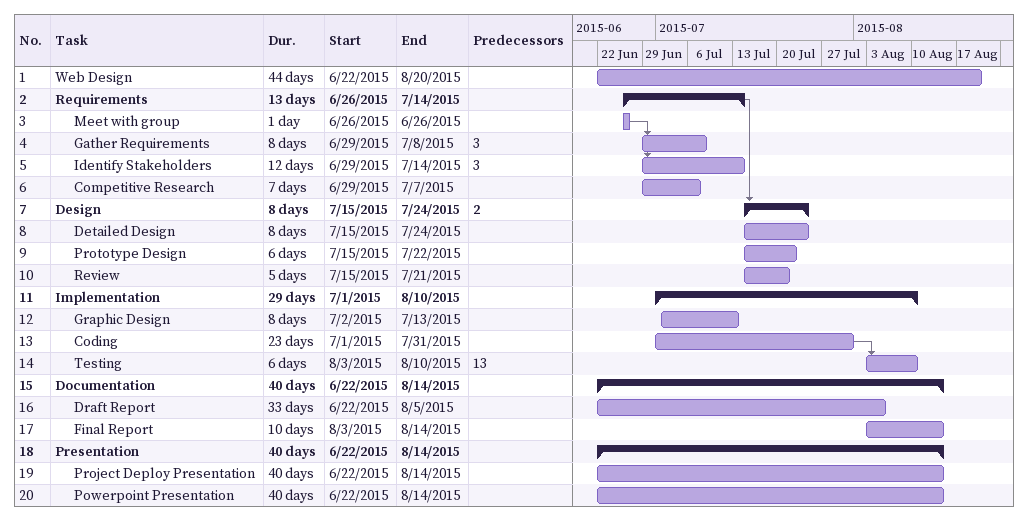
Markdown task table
| ID | Level | Task | Duration | Start | Finish | Predecessors |
|---|---|---|---|---|---|---|
| 1 | 1 | Web Design | 44d | 2015-06-22 | 2015-08-20 |  |
| 2 | 1 | **Requirements** | 13d | 2015-06-26 | 2015-07-14 |  |
| 3 | 2 | Meet with group | 1d | 2015-06-26 | 2015-06-26 |  |
| 4 | 2 | Gather Requirements | 8d | 2015-06-29 | 2015-07-08 | 3 |
| 5 | 2 | Identify Stakeholders | 12d | 2015-06-29 | 2015-07-14 | 3 |
| 6 | 2 | Competitive Research | 7d | 2015-06-29 | 2015-07-07 |  |
| 7 | 1 | **Design** | 8d | 2015-07-15 | 2015-07-24 | 2 |
| 8 | 2 | Detailed Design | 8d | 2015-07-15 | 2015-07-24 |  |
| 9 | 2 | Prototype Design | 6d | 2015-07-15 | 2015-07-22 |  |
| 10 | 2 | Review | 5d | 2015-07-15 | 2015-07-21 |  |
| 11 | 1 | **Implementation** | 29d | 2015-07-01 | 2015-08-10 |  |
| 12 | 2 | Graphic Design | 8d | 2015-07-02 | 2015-07-13 |  |
| 13 | 2 | Coding | 23d | 2015-07-01 | 2015-07-31 |  |
| 14 | 2 | Testing | 6d | 2015-08-03 | 2015-08-10 | 13 |
| 15 | 1 | **Documentation** | 40d | 2015-06-22 | 2015-08-14 |  |
| 16 | 2 | Draft Report | 33d | 2015-06-22 | 2015-08-05 |  |
| 17 | 2 | Final Report | 10d | 2015-08-03 | 2015-08-14 |  |
| 18 | 1 | **Presentation** | 40d | 2015-06-22 | 2015-08-14 |  |
| 19 | 2 | Project Deploy Presentation | 40d | 2015-06-22 | 2015-08-14 |  |
| 20 | 2 | Powerpoint Presentation | 40d | 2015-06-22 | 2015-08-14 |  |
